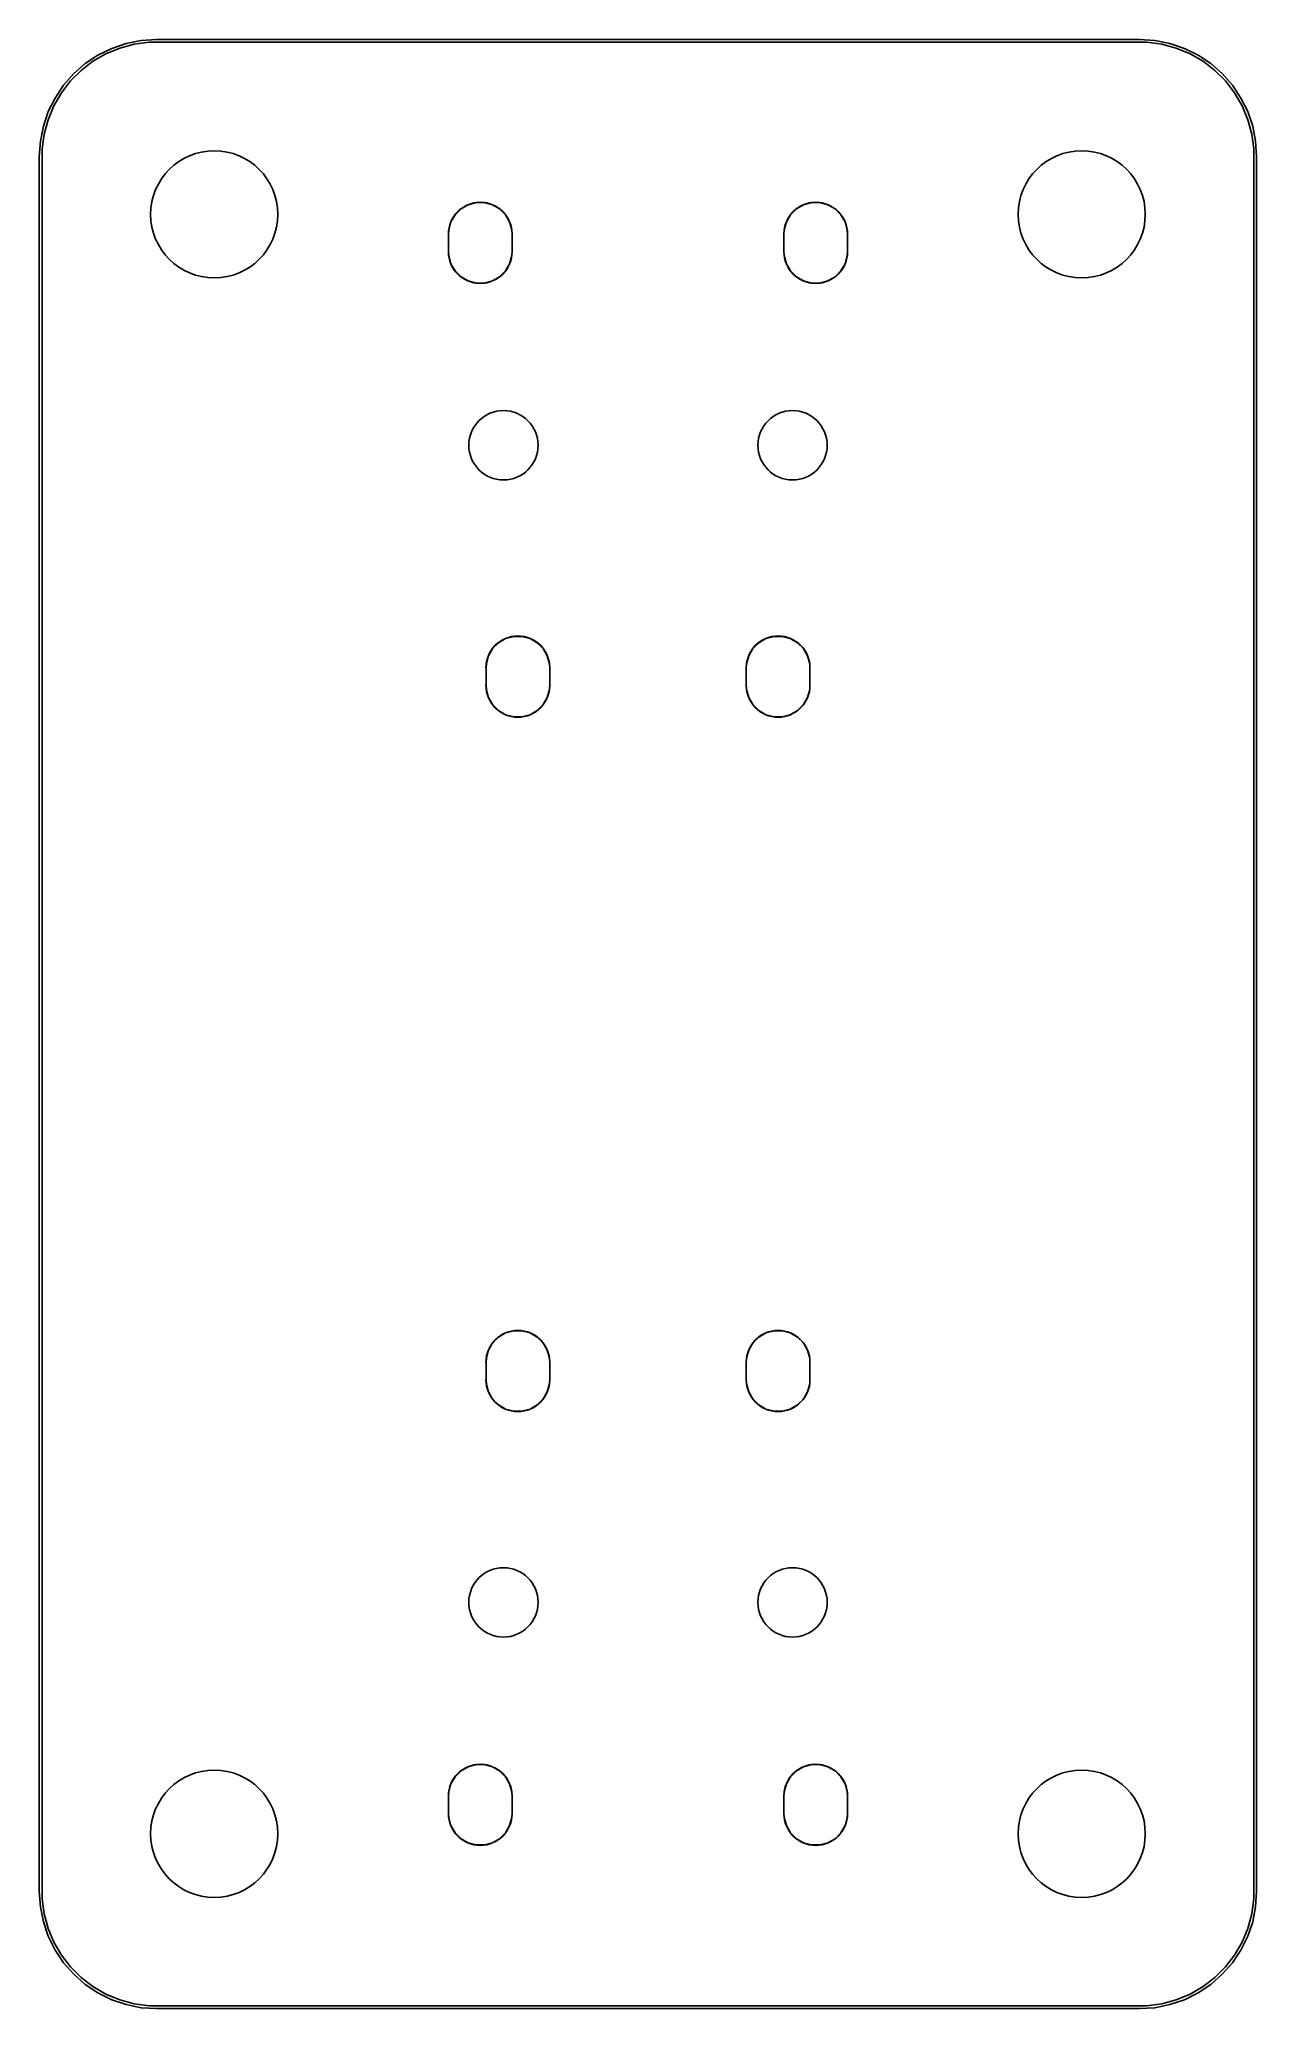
# Model space of a CAD drawing. Extents: x 2.34 to 3.17, y -3.62 to -2.28.
import ezdxf

# ---------------------------------------------------------------- set-up
doc = ezdxf.new("R2010")
doc.units = 0
doc.header["$MEASUREMENT"] = 0
doc.layers.add('BLACK', color=7, linetype='CONTINUOUS')

msp = doc.modelspace()

# ---------------------------------------------------------------- linework, layer by layer
at = {"layer": 'BLACK', "linetype": 'CONTINUOUS'}
for p, q in [((2.414, -2.2792), (2.4244, -2.2785)), ((2.4244, -2.2785), (3.0937, -2.2785)), ((3.0937, -2.2785), (3.1041, -2.2792)), ((2.3758, -2.295), (2.3845, -2.2892)), ((2.3899, -2.2883), (2.3811, -2.2934)), ((2.3845, -2.2892), (2.3939, -2.2846)), ((2.3993, -2.2844), (2.3899, -2.2883)), ((2.3939, -2.2846), (2.4037, -2.2812)), ((2.4092, -2.2818), (2.3993, -2.2844)), ((2.4037, -2.2812), (2.414, -2.2792)), ((2.4193, -2.2805), (2.4092, -2.2818)), ((2.4244, -2.2805), (2.4193, -2.2805)), ((3.0937, -2.2805), (2.4244, -2.2805)), ((3.0937, -2.2805), (3.0937, -2.2805)), ((3.0937, -2.2805), (3.0937, -2.2805)), ((3.0987, -2.2805), (3.0937, -2.2805)), ((3.1089, -2.2818), (3.0987, -2.2805)), ((3.1041, -2.2792), (3.1143, -2.2812)), ((3.1187, -2.2844), (3.1089, -2.2818)), ((3.1143, -2.2812), (3.1242, -2.2846)), ((3.1281, -2.2883), (3.1187, -2.2844)), ((3.1242, -2.2846), (3.1335, -2.2892)), ((3.1369, -2.2934), (3.1281, -2.2883)), ((3.1335, -2.2892), (3.1422, -2.295)), ((2.3611, -2.3097), (2.368, -2.3018)), ((2.373, -2.2996), (2.3658, -2.3068)), ((2.368, -2.3018), (2.3758, -2.295)), ((2.3811, -2.2934), (2.373, -2.2996)), ((3.145, -2.2996), (3.1369, -2.2934)), ((3.1422, -2.295), (3.15, -2.3018)), ((3.1522, -2.3068), (3.145, -2.2996)), ((3.15, -2.3018), (3.1569, -2.3097)), ((2.3507, -2.3277), (2.3553, -2.3184)), ((2.3596, -2.3149), (2.3545, -2.3238)), ((2.3553, -2.3184), (2.3611, -2.3097)), ((2.3658, -2.3068), (2.3596, -2.3149)), ((3.1584, -2.3149), (3.1522, -2.3068)), ((3.1569, -2.3097), (3.1627, -2.3184)), ((3.1635, -2.3238), (3.1584, -2.3149)), ((3.1627, -2.3184), (3.1673, -2.3277)), ((2.3474, -2.3376), (2.3507, -2.3277)), ((2.3545, -2.3238), (2.3506, -2.3332)), ((3.1674, -2.3332), (3.1635, -2.3238)), ((3.1673, -2.3277), (3.1707, -2.3376)), ((2.3453, -2.3478), (2.3474, -2.3376)), ((2.3479, -2.343), (2.3466, -2.3531)), ((2.3506, -2.3332), (2.3479, -2.343)), ((3.1701, -2.343), (3.1674, -2.3332)), ((3.1714, -2.3531), (3.1701, -2.343)), ((3.1707, -2.3376), (3.1727, -2.3478)), ((2.3446, -2.3582), (2.3453, -2.3478)), ((2.3446, -3.5393), (2.3446, -2.3582)), ((2.3446, -2.3582), (2.3446, -2.3582)), ((2.3466, -2.3531), (2.3466, -2.3582)), ((2.3466, -2.3582), (2.3466, -2.3582)), ((2.3466, -2.3582), (2.3466, -3.5393)), ((3.1714, -2.3582), (3.1714, -2.3531)), ((3.1714, -3.5393), (3.1714, -2.3582)), ((3.1714, -2.3582), (3.1714, -2.3582)), ((3.1727, -2.3478), (3.1734, -2.3582)), ((3.1734, -2.3582), (3.1734, -2.3582)), ((3.1734, -2.3582), (3.1734, -3.5393)), ((2.6248, -2.4028), (2.6277, -2.3979)), ((2.6277, -2.3979), (2.6317, -2.3939)), ((2.6317, -2.3939), (2.6365, -2.3911)), ((2.6365, -2.3911), (2.642, -2.3896)), ((2.642, -2.3896), (2.6477, -2.3896)), ((2.6477, -2.3896), (2.6531, -2.3911)), ((2.6531, -2.3911), (2.658, -2.3939)), ((2.658, -2.3939), (2.662, -2.3979)), ((2.662, -2.3979), (2.6648, -2.4028)), ((2.8532, -2.4028), (2.856, -2.3979)), ((2.856, -2.3979), (2.86, -2.3939)), ((2.86, -2.3939), (2.8649, -2.3911)), ((2.8649, -2.3911), (2.8704, -2.3896)), ((2.8704, -2.3896), (2.876, -2.3896)), ((2.876, -2.3896), (2.8815, -2.3911)), ((2.8815, -2.3911), (2.8864, -2.3939)), ((2.8864, -2.3939), (2.8904, -2.3979)), ((2.8904, -2.3979), (2.8932, -2.4028)), ((2.6232, -2.4111), (2.6234, -2.4082)), ((2.6232, -2.4229), (2.6232, -2.4111)), ((2.6234, -2.4082), (2.6248, -2.4028)), ((2.6648, -2.4028), (2.6663, -2.4082)), ((2.6663, -2.4082), (2.6665, -2.4111)), ((2.6665, -2.4111), (2.6665, -2.4229)), ((2.8515, -2.4111), (2.8517, -2.4082)), ((2.8515, -2.4229), (2.8515, -2.4111)), ((2.8517, -2.4082), (2.8532, -2.4028)), ((2.8932, -2.4028), (2.8946, -2.4082)), ((2.8946, -2.4082), (2.8948, -2.4111)), ((2.8948, -2.4111), (2.8948, -2.4229)), ((2.6234, -2.4257), (2.6232, -2.4229)), ((2.6248, -2.4312), (2.6234, -2.4257)), ((2.6663, -2.4257), (2.6648, -2.4312)), ((2.6665, -2.4229), (2.6663, -2.4257)), ((2.8517, -2.4257), (2.8515, -2.4229)), ((2.8532, -2.4312), (2.8517, -2.4257)), ((2.8946, -2.4257), (2.8932, -2.4312)), ((2.8948, -2.4229), (2.8946, -2.4257)), ((2.6277, -2.4361), (2.6248, -2.4312)), ((2.6317, -2.4401), (2.6277, -2.4361)), ((2.662, -2.4361), (2.658, -2.4401)), ((2.6648, -2.4312), (2.662, -2.4361)), ((2.856, -2.4361), (2.8532, -2.4312)), ((2.86, -2.4401), (2.856, -2.4361)), ((2.8904, -2.4361), (2.8864, -2.4401)), ((2.8932, -2.4312), (2.8904, -2.4361)), ((2.6365, -2.4429), (2.6317, -2.4401)), ((2.642, -2.4444), (2.6365, -2.4429)), ((2.6477, -2.4444), (2.642, -2.4444)), ((2.6531, -2.4429), (2.6477, -2.4444)), ((2.658, -2.4401), (2.6531, -2.4429)), ((2.8649, -2.4429), (2.86, -2.4401)), ((2.8704, -2.4444), (2.8649, -2.4429)), ((2.876, -2.4444), (2.8704, -2.4444)), ((2.8815, -2.4429), (2.876, -2.4444)), ((2.8864, -2.4401), (2.8815, -2.4429)), ((2.6504, -2.6981), (2.6532, -2.6932)), ((2.6532, -2.6932), (2.6572, -2.6892)), ((2.6572, -2.6892), (2.6621, -2.6863)), ((2.6621, -2.6863), (2.6676, -2.6849)), ((2.6676, -2.6849), (2.6732, -2.6849)), ((2.6732, -2.6849), (2.6787, -2.6863)), ((2.6787, -2.6863), (2.6836, -2.6892)), ((2.6836, -2.6892), (2.6876, -2.6932)), ((2.6876, -2.6932), (2.6904, -2.6981)), ((2.8276, -2.6981), (2.8304, -2.6932)), ((2.8304, -2.6932), (2.8344, -2.6892)), ((2.8344, -2.6892), (2.8393, -2.6863)), ((2.8393, -2.6863), (2.8448, -2.6849)), ((2.8448, -2.6849), (2.8504, -2.6849)), ((2.8504, -2.6849), (2.8559, -2.6863)), ((2.8559, -2.6863), (2.8608, -2.6892)), ((2.8608, -2.6892), (2.8648, -2.6932)), ((2.8648, -2.6932), (2.8676, -2.6981)), ((2.6488, -2.7063), (2.649, -2.7035)), ((2.6488, -2.7182), (2.6488, -2.7063)), ((2.649, -2.7035), (2.6504, -2.6981)), ((2.6904, -2.6981), (2.6919, -2.7035)), ((2.6919, -2.7035), (2.6921, -2.7063)), ((2.6921, -2.7063), (2.6921, -2.7182)), ((2.8259, -2.7063), (2.8261, -2.7035)), ((2.8259, -2.7182), (2.8259, -2.7063)), ((2.8261, -2.7035), (2.8276, -2.6981)), ((2.8676, -2.6981), (2.8691, -2.7035)), ((2.8691, -2.7035), (2.8692, -2.7063)), ((2.8692, -2.7063), (2.8692, -2.7182)), ((2.649, -2.721), (2.6488, -2.7182)), ((2.6504, -2.7264), (2.649, -2.721)), ((2.6919, -2.721), (2.6904, -2.7264)), ((2.6921, -2.7182), (2.6919, -2.721)), ((2.8261, -2.721), (2.8259, -2.7182)), ((2.8276, -2.7264), (2.8261, -2.721)), ((2.8691, -2.721), (2.8676, -2.7264)), ((2.8692, -2.7182), (2.8691, -2.721)), ((2.6532, -2.7313), (2.6504, -2.7264)), ((2.6572, -2.7353), (2.6532, -2.7313)), ((2.6876, -2.7313), (2.6836, -2.7353)), ((2.6904, -2.7264), (2.6876, -2.7313)), ((2.8304, -2.7313), (2.8276, -2.7264)), ((2.8344, -2.7353), (2.8304, -2.7313)), ((2.8648, -2.7313), (2.8608, -2.7353)), ((2.8676, -2.7264), (2.8648, -2.7313)), ((2.6621, -2.7382), (2.6572, -2.7353)), ((2.6676, -2.7396), (2.6621, -2.7382)), ((2.6732, -2.7396), (2.6676, -2.7396)), ((2.6787, -2.7382), (2.6732, -2.7396)), ((2.6836, -2.7353), (2.6787, -2.7382)), ((2.8393, -2.7382), (2.8344, -2.7353)), ((2.8448, -2.7396), (2.8393, -2.7382)), ((2.8504, -2.7396), (2.8448, -2.7396)), ((2.8559, -2.7382), (2.8504, -2.7396)), ((2.8608, -2.7353), (2.8559, -2.7382)), ((2.6532, -3.1659), (2.6572, -3.1619)), ((2.6572, -3.1619), (2.6621, -3.1591)), ((2.6621, -3.1591), (2.6676, -3.1576)), ((2.6676, -3.1576), (2.6732, -3.1576)), ((2.6732, -3.1576), (2.6787, -3.1591)), ((2.6787, -3.1591), (2.6836, -3.1619)), ((2.6836, -3.1619), (2.6876, -3.1659)), ((2.8304, -3.1659), (2.8344, -3.1619)), ((2.8344, -3.1619), (2.8393, -3.1591)), ((2.8393, -3.1591), (2.8448, -3.1576)), ((2.8448, -3.1576), (2.8504, -3.1576)), ((2.8504, -3.1576), (2.8559, -3.1591)), ((2.8559, -3.1591), (2.8608, -3.1619)), ((2.8608, -3.1619), (2.8648, -3.1659)), ((2.6488, -3.1791), (2.649, -3.1763)), ((2.649, -3.1763), (2.6504, -3.1708)), ((2.6504, -3.1708), (2.6532, -3.1659)), ((2.6876, -3.1659), (2.6904, -3.1708)), ((2.6904, -3.1708), (2.6919, -3.1763)), ((2.6919, -3.1763), (2.6921, -3.1791)), ((2.8259, -3.1791), (2.8261, -3.1763)), ((2.8261, -3.1763), (2.8276, -3.1708)), ((2.8276, -3.1708), (2.8304, -3.1659)), ((2.8648, -3.1659), (2.8676, -3.1708)), ((2.8676, -3.1708), (2.8691, -3.1763)), ((2.8691, -3.1763), (2.8692, -3.1791)), ((2.6488, -3.1909), (2.6488, -3.1791)), ((2.6921, -3.1791), (2.6921, -3.1909)), ((2.8259, -3.1909), (2.8259, -3.1791)), ((2.8692, -3.1791), (2.8692, -3.1909)), ((2.649, -3.1937), (2.6488, -3.1909)), ((2.6504, -3.1992), (2.649, -3.1937)), ((2.6532, -3.2041), (2.6504, -3.1992)), ((2.6904, -3.1992), (2.6876, -3.2041)), ((2.6919, -3.1937), (2.6904, -3.1992)), ((2.6921, -3.1909), (2.6919, -3.1937)), ((2.8261, -3.1937), (2.8259, -3.1909)), ((2.8276, -3.1992), (2.8261, -3.1937)), ((2.8304, -3.2041), (2.8276, -3.1992)), ((2.8676, -3.1992), (2.8648, -3.2041)), ((2.8691, -3.1937), (2.8676, -3.1992)), ((2.8692, -3.1909), (2.8691, -3.1937)), ((2.6572, -3.2081), (2.6532, -3.2041)), ((2.6621, -3.2109), (2.6572, -3.2081)), ((2.6676, -3.2124), (2.6621, -3.2109)), ((2.6732, -3.2124), (2.6676, -3.2124)), ((2.6787, -3.2109), (2.6732, -3.2124)), ((2.6836, -3.2081), (2.6787, -3.2109)), ((2.6876, -3.2041), (2.6836, -3.2081)), ((2.8344, -3.2081), (2.8304, -3.2041)), ((2.8393, -3.2109), (2.8344, -3.2081)), ((2.8448, -3.2124), (2.8393, -3.2109)), ((2.8504, -3.2124), (2.8448, -3.2124)), ((2.8559, -3.2109), (2.8504, -3.2124)), ((2.8608, -3.2081), (2.8559, -3.2109)), ((2.8648, -3.2041), (2.8608, -3.2081)), ((2.6277, -3.4612), (2.6317, -3.4572)), ((2.6317, -3.4572), (2.6365, -3.4544)), ((2.6365, -3.4544), (2.642, -3.4529)), ((2.642, -3.4529), (2.6477, -3.4529)), ((2.6477, -3.4529), (2.6531, -3.4544)), ((2.6531, -3.4544), (2.658, -3.4572)), ((2.658, -3.4572), (2.662, -3.4612)), ((2.856, -3.4612), (2.86, -3.4572)), ((2.86, -3.4572), (2.8649, -3.4544)), ((2.8649, -3.4544), (2.8704, -3.4529)), ((2.8704, -3.4529), (2.876, -3.4529)), ((2.876, -3.4529), (2.8815, -3.4544)), ((2.8815, -3.4544), (2.8864, -3.4572)), ((2.8864, -3.4572), (2.8904, -3.4612)), ((2.6232, -3.4744), (2.6234, -3.4715)), ((2.6234, -3.4715), (2.6248, -3.4661)), ((2.6248, -3.4661), (2.6277, -3.4612)), ((2.662, -3.4612), (2.6648, -3.4661)), ((2.6648, -3.4661), (2.6663, -3.4715)), ((2.6663, -3.4715), (2.6665, -3.4744)), ((2.8515, -3.4744), (2.8517, -3.4715)), ((2.8517, -3.4715), (2.8532, -3.4661)), ((2.8532, -3.4661), (2.856, -3.4612)), ((2.8904, -3.4612), (2.8932, -3.4661)), ((2.8932, -3.4661), (2.8946, -3.4715)), ((2.8946, -3.4715), (2.8948, -3.4744)), ((2.6232, -3.4862), (2.6232, -3.4744)), ((2.6665, -3.4744), (2.6665, -3.4862)), ((2.8515, -3.4862), (2.8515, -3.4744)), ((2.8948, -3.4744), (2.8948, -3.4862)), ((2.6234, -3.489), (2.6232, -3.4862)), ((2.6248, -3.4945), (2.6234, -3.489)), ((2.6277, -3.4994), (2.6248, -3.4945)), ((2.6648, -3.4945), (2.662, -3.4994)), ((2.6663, -3.489), (2.6648, -3.4945)), ((2.6665, -3.4862), (2.6663, -3.489)), ((2.8517, -3.489), (2.8515, -3.4862)), ((2.8532, -3.4945), (2.8517, -3.489)), ((2.856, -3.4994), (2.8532, -3.4945)), ((2.8932, -3.4945), (2.8904, -3.4994)), ((2.8946, -3.489), (2.8932, -3.4945)), ((2.8948, -3.4862), (2.8946, -3.489)), ((2.6317, -3.5034), (2.6277, -3.4994)), ((2.6365, -3.5062), (2.6317, -3.5034)), ((2.642, -3.5076), (2.6365, -3.5062)), ((2.6477, -3.5076), (2.642, -3.5076)), ((2.6531, -3.5062), (2.6477, -3.5076)), ((2.658, -3.5034), (2.6531, -3.5062)), ((2.662, -3.4994), (2.658, -3.5034)), ((2.86, -3.5034), (2.856, -3.4994)), ((2.8649, -3.5062), (2.86, -3.5034)), ((2.8704, -3.5076), (2.8649, -3.5062)), ((2.876, -3.5076), (2.8704, -3.5076)), ((2.8815, -3.5062), (2.876, -3.5076)), ((2.8864, -3.5034), (2.8815, -3.5062)), ((2.8904, -3.4994), (2.8864, -3.5034)), ((2.3453, -3.5497), (2.3446, -3.5393)), ((2.3474, -3.56), (2.3453, -3.5497)), ((2.3466, -3.5393), (2.3466, -3.5393)), ((2.3466, -3.5393), (2.3466, -3.5444)), ((2.3466, -3.5444), (2.3479, -3.5545)), ((3.1701, -3.5545), (3.1714, -3.5444)), ((3.1727, -3.5497), (3.1707, -3.56)), ((3.1714, -3.5444), (3.1714, -3.5393)), ((3.1714, -3.5393), (3.1714, -3.5393)), ((3.1734, -3.5393), (3.1727, -3.5497)), ((2.3507, -3.5698), (2.3474, -3.56)), ((2.3479, -3.5545), (2.3506, -3.5644)), ((2.3506, -3.5644), (2.3545, -3.5738)), ((3.1635, -3.5738), (3.1674, -3.5644)), ((3.1707, -3.56), (3.1673, -3.5698)), ((3.1674, -3.5644), (3.1701, -3.5545)), ((2.3553, -3.5792), (2.3507, -3.5698)), ((2.3545, -3.5738), (2.3596, -3.5826)), ((2.3611, -3.5879), (2.3553, -3.5792)), ((3.1627, -3.5792), (3.1569, -3.5879)), ((3.1584, -3.5826), (3.1635, -3.5738)), ((3.1673, -3.5698), (3.1627, -3.5792)), ((2.3596, -3.5826), (2.3658, -3.5907)), ((2.368, -3.5957), (2.3611, -3.5879)), ((2.3658, -3.5907), (2.373, -3.5979)), ((3.145, -3.5979), (3.1522, -3.5907)), ((3.1569, -3.5879), (3.15, -3.5957)), ((3.1522, -3.5907), (3.1584, -3.5826)), ((2.3758, -3.6026), (2.368, -3.5957)), ((2.373, -3.5979), (2.3811, -3.6041)), ((2.3845, -3.6084), (2.3758, -3.6026)), ((2.3811, -3.6041), (2.3899, -3.6092)), ((3.1281, -3.6092), (3.1369, -3.6041)), ((3.1422, -3.6026), (3.1335, -3.6084)), ((3.1369, -3.6041), (3.145, -3.5979)), ((3.15, -3.5957), (3.1422, -3.6026)), ((2.3939, -3.613), (2.3845, -3.6084)), ((2.3899, -3.6092), (2.3993, -3.6131)), ((2.4037, -3.6163), (2.3939, -3.613)), ((2.3993, -3.6131), (2.4092, -3.6157)), ((2.414, -3.6184), (2.4037, -3.6163)), ((2.4092, -3.6157), (2.4193, -3.6171)), ((2.4244, -3.619), (2.414, -3.6184)), ((2.4193, -3.6171), (2.4244, -3.6171)), ((2.4244, -3.6171), (2.4244, -3.6171)), ((2.4244, -3.6171), (3.0937, -3.6171)), ((3.0937, -3.619), (2.4244, -3.619)), ((2.4244, -3.619), (2.4244, -3.619)), ((2.4244, -3.619), (2.4244, -3.619)), ((3.0937, -3.6171), (3.0937, -3.6171)), ((3.0937, -3.6171), (3.0987, -3.6171)), ((3.1041, -3.6184), (3.0937, -3.619)), ((3.0937, -3.619), (3.0937, -3.619)), ((3.0937, -3.619), (3.0937, -3.619)), ((3.0987, -3.6171), (3.1089, -3.6157)), ((3.1143, -3.6163), (3.1041, -3.6184)), ((3.1089, -3.6157), (3.1187, -3.6131)), ((3.1242, -3.613), (3.1143, -3.6163)), ((3.1187, -3.6131), (3.1281, -3.6092)), ((3.1335, -3.6084), (3.1242, -3.613))]:
    msp.add_line(p, q, dxfattribs=at)
at = {"layer": 'BLACK'}
for centre, radius in [((2.4637, -2.3976), 0.0433), ((3.0543, -2.3976), 0.0433), ((2.6606, -2.5548), 0.0236), ((2.8574, -2.5548), 0.0236), ((2.6606, -3.3425), 0.0236), ((2.8574, -3.3425), 0.0236), ((2.4637, -3.5), 0.0433), ((3.0543, -3.5), 0.0433)]:
    msp.add_circle(centre, radius, dxfattribs=at)
at = {"layer": 'WHITE', "linetype": 'CONTINUOUS'}
for p, q in [((2.6232, -2.4111), (2.6232, -2.4229)), ((2.6665, -2.4229), (2.6665, -2.4111)), ((2.8515, -2.4111), (2.8515, -2.4229)), ((2.8948, -2.4229), (2.8948, -2.4111)), ((2.6488, -2.7063), (2.6488, -2.7182)), ((2.6921, -2.7182), (2.6921, -2.7063)), ((2.8259, -2.7063), (2.8259, -2.7182)), ((2.8692, -2.7182), (2.8692, -2.7063)), ((2.6488, -3.1791), (2.6488, -3.1909)), ((2.6921, -3.1909), (2.6921, -3.1791)), ((2.8259, -3.1791), (2.8259, -3.1909)), ((2.8692, -3.1909), (2.8692, -3.1791)), ((2.6232, -3.4744), (2.6232, -3.4862)), ((2.6665, -3.4862), (2.6665, -3.4744)), ((2.8515, -3.4744), (2.8515, -3.4862)), ((2.8948, -3.4862), (2.8948, -3.4744))]:
    msp.add_line(p, q, dxfattribs=at)
at = {"layer": 'WHITE'}
for centre, radius in [((2.4637, -2.3976), 0.0433), ((3.0543, -2.3976), 0.0433), ((2.6606, -2.5548), 0.0236), ((2.8574, -2.5548), 0.0236), ((2.6606, -3.3425), 0.0236), ((2.8574, -3.3425), 0.0236), ((2.4637, -3.5), 0.0433), ((3.0543, -3.5), 0.0433)]:
    msp.add_circle(centre, radius, dxfattribs=at)
for centre, start, end in [((2.6448, -2.4111), 360, 540), ((2.8732, -2.4111), 360, 540), ((2.6448, -2.4229), 180, 360), ((2.8732, -2.4229), 180, 360), ((2.6704, -2.7063), 360, 540), ((2.8476, -2.7063), 360, 540), ((2.6704, -2.7182), 180, 360), ((2.8476, -2.7182), 180, 360), ((2.6704, -3.1791), 0, 180), ((2.8476, -3.1791), 0, 180), ((2.6704, -3.1909), 180, 360), ((2.8476, -3.1909), 180, 360), ((2.6448, -3.4744), 0, 180), ((2.8732, -3.4744), 0, 180), ((2.6448, -3.4862), 180, 360), ((2.8732, -3.4862), 180, 360)]:
    msp.add_arc(centre, 0.0217, start, end, dxfattribs=at)

doc.saveas('drawing.dxf')
